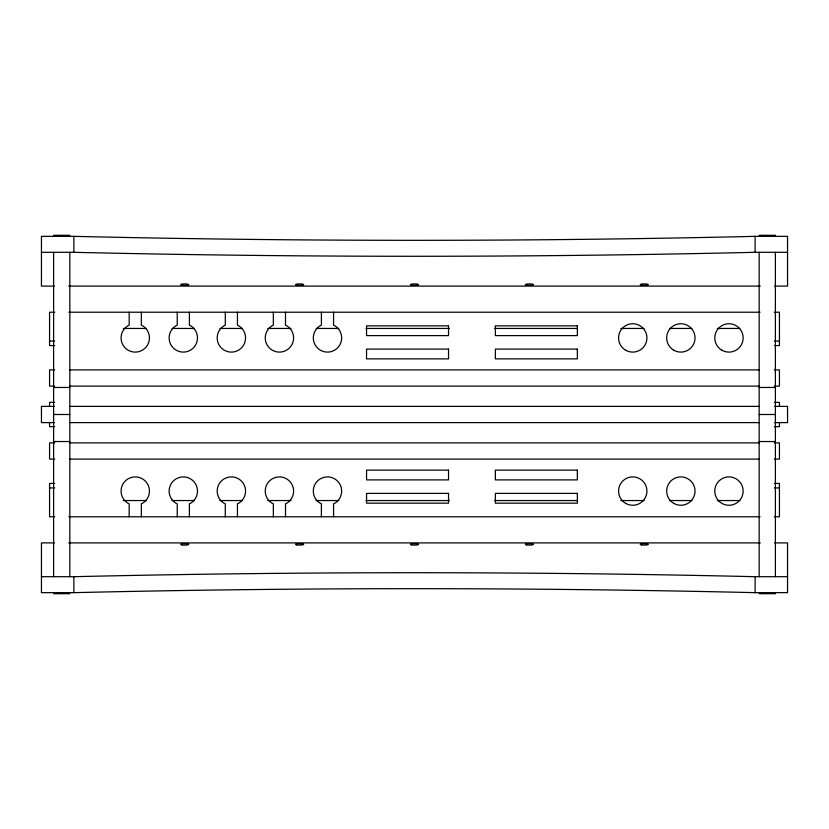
<?xml version="1.0" encoding="UTF-8"?>
<svg xmlns="http://www.w3.org/2000/svg" width="829" height="829" viewBox="0 0 829 829"><rect width="100%" height="100%" fill="white"/><g stroke="black" fill="none" stroke-linecap="round" stroke-linejoin="round"><path stroke-width="1.24" d="M53.616 235.301L69.833 235.301M759.167 235.301L775.384 235.301M774.597 286.098L787.55 286.098L787.55 236.348L755.115 236.348A2623.319 469.276 0 0 1 73.885 236.348L41.45 236.348L41.45 286.098L54.403 286.098M41.45 252.306L73.885 252.306A2623.319 469.276 0 0 0 755.115 252.306L787.55 252.306M68.652 286.098L760.348 286.098M54.735 312.222L49.564 312.222L49.564 345.569L54.631 345.569M68.817 312.222L760.058 312.222M774.265 312.222L779.436 312.222L779.436 345.569L774.369 345.569M123.324 328.45L146.619 328.45M172.007 328.45L194.504 328.45M219.861 328.45L242.379 328.45M267.705 328.45L290.989 328.45M316.15 328.45L338.843 328.45M366.003 328.45L449.442 328.45M494.737 328.45L577.554 328.45M620.786 328.45L644.06 328.45M669.438 328.45L691.914 328.45M717.323 328.45L739.769 328.45M49.564 341.061L54.631 341.061M774.369 341.061L779.436 341.061M54.631 369.9L49.564 369.9L49.564 386.117L54.631 386.117M69.833 369.9L759.167 369.9M774.369 369.9L779.436 369.9L779.436 386.117L774.369 386.117M69.833 386.117L759.167 386.117M53.616 387.464L69.833 387.464M759.167 387.464L775.384 387.464M54.631 402.334L49.564 402.334L49.564 406.179M774.369 402.334L779.436 402.334L779.436 406.179M54.351 406.386L41.45 406.386L41.45 422.614L54.351 422.614M69.833 406.386L759.167 406.386M774.649 406.386L787.55 406.386L787.55 422.614L774.649 422.614M53.616 414.5L69.833 414.5M759.167 414.5L775.384 414.5M69.833 422.614L759.167 422.614M54.631 426.666L49.564 426.666L49.564 422.821M774.369 426.666L779.436 426.666L779.436 422.821M53.616 441.536L69.833 441.536M759.167 441.536L775.384 441.536M54.631 442.883L49.564 442.883L49.564 459.1L54.631 459.1M69.833 442.883L759.167 442.883M774.369 442.883L779.436 442.883L779.436 459.1L774.369 459.1M69.833 459.1L759.167 459.1M54.631 483.431L49.564 483.431L49.564 516.778L54.735 516.778M774.369 483.431L779.436 483.431L779.436 516.778L774.265 516.778M49.564 487.939L54.631 487.939M774.369 487.939L779.436 487.939M123.324 500.55L146.619 500.55M172.007 500.55L194.504 500.55M219.861 500.55L242.379 500.55M267.705 500.55L290.989 500.55M316.15 500.55L338.843 500.55M366.003 500.55L449.442 500.55M494.737 500.55L577.554 500.55M620.786 500.55L644.06 500.55M669.438 500.55L691.914 500.55M717.323 500.55L739.769 500.55M68.817 516.778L760.058 516.778M54.403 542.902L41.45 542.902L41.45 592.652L73.885 592.652A2623.319 469.276 0 0 1 755.115 592.652L787.55 592.652L787.55 542.902L774.597 542.902M68.652 542.902L760.348 542.902M41.45 576.694L73.885 576.694A2623.319 469.276 0 0 1 755.115 576.694L787.55 576.694M53.616 593.699L69.833 593.699M759.167 593.699L775.384 593.699M775.384 252.306L775.384 576.694M759.167 252.306L759.167 576.694M755.115 236.348L755.115 252.306M755.115 576.694L755.115 592.652M333.569 312.222L333.569 325.206L334.574 325.631A14.197 14.197 0 0 1 338.356 347.04A14.197 14.197 0 0 1 316.616 347.04A14.197 14.197 0 0 1 320.388 325.631L321.403 325.206L321.403 312.222M333.569 516.778L333.569 503.794L334.574 503.369A14.197 14.197 0 0 0 338.356 481.96A14.197 14.197 0 0 0 316.616 481.96A14.197 14.197 0 0 0 320.388 503.369L321.403 503.794L321.403 516.778M285.508 312.222L285.508 325.206L286.523 325.631A14.197 14.197 0 0 1 290.295 347.04A14.197 14.197 0 0 1 268.555 347.04A14.197 14.197 0 0 1 272.327 325.631L273.342 325.206L273.342 312.222M285.508 516.778L285.508 503.794L286.523 503.369A14.197 14.197 0 0 0 290.295 481.96A14.197 14.197 0 0 0 268.555 481.96A14.197 14.197 0 0 0 272.327 503.369L273.342 503.794L273.342 516.778M237.446 312.222L237.446 325.206L238.462 325.631A14.197 14.197 0 0 1 242.244 347.04A14.197 14.197 0 0 1 220.493 347.04A14.197 14.197 0 0 1 224.276 325.631L225.291 325.206L225.291 312.222M237.446 516.778L237.446 503.794L238.462 503.369A14.197 14.197 0 0 0 242.244 481.96A14.197 14.197 0 0 0 220.493 481.96A14.197 14.197 0 0 0 224.276 503.369L225.291 503.794L225.291 516.778M189.395 312.222L189.395 325.206L190.411 325.631A14.197 14.197 0 0 1 194.183 347.04A14.197 14.197 0 0 1 172.442 347.04A14.197 14.197 0 0 1 176.214 325.631L177.23 325.206L177.23 312.222M189.395 516.778L189.395 503.794L190.411 503.369A14.197 14.197 0 0 0 194.183 481.96A14.197 14.197 0 0 0 172.442 481.96A14.197 14.197 0 0 0 176.214 503.369L177.23 503.794L177.23 516.778M141.334 312.222L141.334 325.206L142.35 325.631A14.197 14.197 0 0 1 146.122 347.04A14.197 14.197 0 0 1 124.381 347.04A14.197 14.197 0 0 1 128.153 325.631L129.169 325.206L129.169 312.222M141.334 516.778L141.334 503.794L142.35 503.369A14.197 14.197 0 0 0 146.122 481.96A14.197 14.197 0 0 0 124.381 481.96A14.197 14.197 0 0 0 128.153 503.369L129.169 503.794L129.169 516.778M73.885 236.348L73.885 252.306M73.885 576.694L73.885 592.652M69.833 252.306L69.833 576.694M53.616 252.306L53.616 576.694M448.53 325.838L366.553 325.838L366.553 335.61L448.53 335.61L448.53 325.838M577.347 325.838L495.379 325.838L495.379 335.61L577.347 335.61L577.347 325.838M448.53 349.102L366.553 349.102L366.553 358.874L448.53 358.874L448.53 349.102M577.347 349.102L495.379 349.102L495.379 358.874L577.347 358.874L577.347 349.102M448.53 470.126L366.553 470.126L366.553 479.898L448.53 479.898L448.53 470.126M577.347 470.126L495.379 470.126L495.379 479.898L577.347 479.898L577.347 470.126M448.53 493.39L366.553 493.39L366.553 503.162L448.53 503.162L448.53 493.39M577.347 493.39L495.379 493.39L495.379 503.162L577.347 503.162L577.347 493.39M721.862 350.211A14.197 14.197 0 0 0 743.157 337.921A14.197 14.197 0 0 0 721.862 325.631A14.197 14.197 0 0 0 721.862 350.211M673.759 350.211A14.197 14.197 0 0 0 695.044 337.921A14.197 14.197 0 0 0 673.759 325.631A14.197 14.197 0 0 0 673.759 350.211M625.657 350.211A14.197 14.197 0 0 0 646.941 337.921A14.197 14.197 0 0 0 625.657 325.631A14.197 14.197 0 0 0 625.657 350.211M718.93 501.12A14.197 14.197 0 0 0 742.67 494.758A14.197 14.197 0 0 0 725.292 477.369A14.197 14.197 0 0 0 718.93 501.12M673.759 503.369A14.197 14.197 0 0 0 695.044 491.079A14.197 14.197 0 0 0 673.759 478.789A14.197 14.197 0 0 0 673.759 503.369M625.657 503.369A14.197 14.197 0 0 0 646.941 491.079A14.197 14.197 0 0 0 625.657 478.789A14.197 14.197 0 0 0 625.657 503.369M641.408 544.891A4.052 0.725 0 0 0 648.195 544.57A4.052 0.725 0 0 0 643.231 543.679A4.052 0.725 0 0 0 641.408 544.891M526.519 544.891A4.052 0.725 0 0 0 533.306 544.57A4.052 0.725 0 0 0 528.342 543.679A4.052 0.725 0 0 0 526.519 544.891M411.63 544.891A4.052 0.725 0 0 0 418.417 544.57A4.052 0.725 0 0 0 413.453 543.679A4.052 0.725 0 0 0 411.63 544.891M296.741 544.891A4.052 0.725 0 0 0 303.528 544.57A4.052 0.725 0 0 0 298.564 543.679A4.052 0.725 0 0 0 296.741 544.891M181.852 544.891A4.052 0.725 0 0 0 188.639 544.57A4.052 0.725 0 0 0 183.675 543.679A4.052 0.725 0 0 0 181.852 544.891M642.247 285.249A4.052 0.725 0 0 0 648.33 284.616A4.052 0.725 0 0 0 642.247 283.995A4.052 0.725 0 0 0 642.247 285.249M527.358 285.249A4.052 0.725 0 0 0 533.441 284.616A4.052 0.725 0 0 0 527.358 283.995A4.052 0.725 0 0 0 527.358 285.249M412.469 285.249A4.052 0.725 0 0 0 418.552 284.616A4.052 0.725 0 0 0 412.469 283.995A4.052 0.725 0 0 0 412.469 285.249M297.58 285.249A4.052 0.725 0 0 0 303.663 284.616A4.052 0.725 0 0 0 297.58 283.995A4.052 0.725 0 0 0 297.58 285.249M181.852 285.135A4.052 0.725 0 0 0 188.639 284.813A4.052 0.725 0 0 0 183.675 283.922A4.052 0.725 0 0 0 181.852 285.135"/></g></svg>
